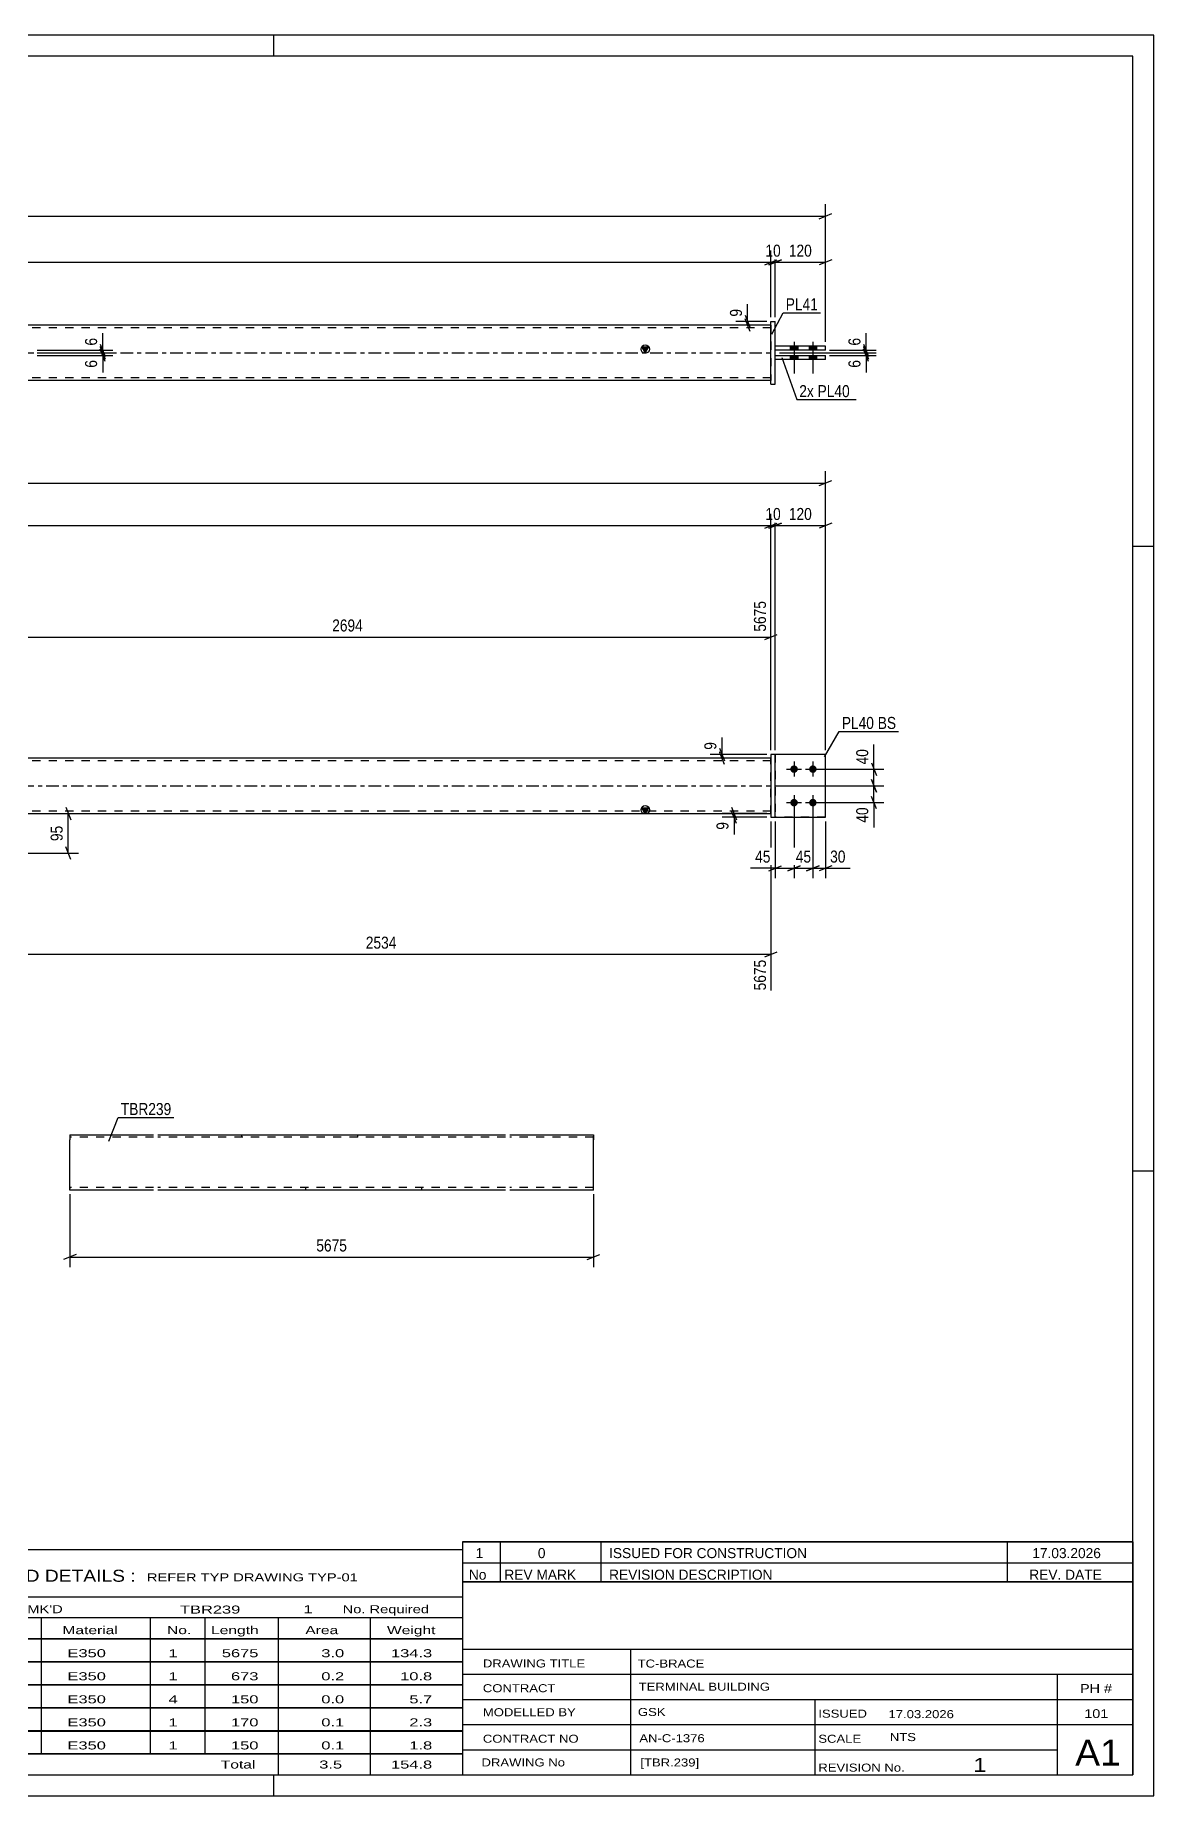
# Model space of a CAD drawing. Header units: millimetres. Extents: x 0 to 594, y 0 to 420.
# Drawn here: x 327 to 594, y 0 to 420 of the extents above; entities that cross this region are included whole.
import ezdxf

# ---------------------------------------------------------------- set-up
doc = ezdxf.new("R2010")
doc.units = ezdxf.units.MM
doc.linetypes.add('DXK_LINE_DOT2', pattern=[3.9198, 1.9599, -1.9599])
doc.linetypes.add('DXK_LINE_DOT3', pattern=[5.9187, 2.979, -0.9799, 0.9799, -0.9799])
doc.styles.add('Arial Narrow', font='ARIALN.TTF', dxfattribs={"height": 0.2})

# ---------------------------------------------------------------- blocks, each defined once
blk = doc.blocks.new('Unknown-580874599-1129')
at = {"color": 5, "linetype": 'Continuous'}
for p, q in [((594, 420), (0, 420)), ((384, 415), (384, 420)), ((594, 0), (594, 420)), ((589, 415), (5, 415)), ((589, 5), (589, 415)), ((594, 298), (589, 298)), ((594, 149), (589, 149)), ((5, 5), (589, 5)), ((384, 0), (384, 5)), ((0, 0), (594, 0))]:
    blk.add_line(p, q, dxfattribs=at)
blk = doc.blocks.new('Part-580874599-1922 - 1901')
at = {"color": 7, "linetype": 'DXK_LINE_DOT2'}
for p, q in [((515.64, 248.42), (503.64, 248.42)), ((503.64, 233.42), (503.64, 248.42)), ((515.64, 233.42), (515.64, 248.42)), ((515.64, 233.42), (503.64, 233.42))]:
    blk.add_line(p, q, dxfattribs=at)
blk = doc.blocks.new('Part-580874599-1923 - 1901')
at = {"color": 2, "linetype": 'Continuous'}
for p, q in [((503.64, 248.42), (502.64, 248.42)), ((502.64, 248.42), (502.64, 233.42)), ((503.64, 233.42), (503.64, 248.42)), ((502.64, 233.42), (503.64, 233.42))]:
    blk.add_line(p, q, dxfattribs=at)
blk = doc.blocks.new('Part-580874599-1912 - 1901')
at = {"linetype": 'Continuous'}
blk.add_hatch(color=2, dxfattribs=at).paths.add_polyline_path([(472.64, 234.32), (471.84, 235.72), (473.44, 235.72)])
at = {"color": 2, "linetype": 'Continuous'}
for p, q in [((175.68, 247.52), (87.68, 247.52)), ((414.54, 247.52), (175.78, 247.52)), ((502.64, 247.52), (414.64, 247.52)), ((472.64, 234.32), (471.84, 235.72)), ((471.84, 235.72), (473.44, 235.72)), ((473.44, 235.72), (472.64, 234.32)), ((87.68, 234.32), (175.68, 234.32)), ((175.78, 234.32), (414.54, 234.32)), ((414.64, 234.32), (502.64, 234.32))]:
    blk.add_line(p, q, dxfattribs=at)
at = {"color": 7, "linetype": 'DXK_LINE_DOT2'}
for p, q in [((87.68, 247.52), (87.68, 234.32)), ((175.68, 246.92), (87.68, 246.92)), ((414.54, 246.92), (175.78, 246.92)), ((273.66, 247.52), (273.66, 246.92)), ((301.34, 247.52), (301.34, 246.92)), ((502.64, 246.92), (414.64, 246.92)), ((502.64, 234.32), (502.64, 247.52)), ((175.68, 234.92), (87.68, 234.92)), ((414.54, 234.92), (175.78, 234.92)), ((288.97, 234.32), (288.97, 234.92)), ((316.65, 234.32), (316.65, 234.92)), ((502.64, 234.92), (414.64, 234.92))]:
    blk.add_line(p, q, dxfattribs=at)
at = {"color": 7, "linetype": 'DXK_LINE_DOT3'}
for p, q in [((87.68, 240.92), (175.68, 240.92)), ((175.78, 240.92), (414.54, 240.92)), ((414.64, 240.92), (502.64, 240.92))]:
    blk.add_line(p, q, dxfattribs=at)
at = {"color": 2, "linetype": 'Continuous'}
blk.add_circle((472.64, 235.22), 1, dxfattribs=at)
blk = doc.blocks.new('Part-580874599-1917 - 1901')
at = {"color": 2, "linetype": 'Continuous'}
for p, q in [((515.64, 248.42), (503.64, 248.42)), ((515.64, 233.42), (515.64, 248.42)), ((503.64, 233.42), (515.64, 233.42))]:
    blk.add_line(p, q, dxfattribs=at)
at = {"color": 7, "linetype": 'DXK_LINE_DOT2'}
blk.add_line((503.64, 248.42), (503.64, 233.42), dxfattribs=at)
blk = doc.blocks.new('Bolt-580874599-1944 - 1901')
at = {"linetype": 'Continuous'}
for points in [[(508.14, 245.82, -1), (508.14, 244.02, -1)], [(512.64, 245.82, -1), (512.64, 244.02, -1)], [(508.14, 237.82, -1), (508.14, 236.02, -1)], [(512.64, 237.82, -1), (512.64, 236.02, -1)]]:
    blk.add_hatch(color=1, dxfattribs=at).paths.add_polyline_path(points)
at = {"color": 1, "linetype": 'Continuous'}
for p, q in [((506.34, 244.92), (509.94, 244.92)), ((508.14, 246.72), (508.14, 243.12)), ((510.84, 244.92), (514.44, 244.92)), ((512.64, 246.72), (512.64, 243.12)), ((506.34, 236.92), (509.94, 236.92)), ((508.14, 238.72), (508.14, 235.12)), ((510.84, 236.92), (514.44, 236.92)), ((512.64, 238.72), (512.64, 235.12))]:
    blk.add_line(p, q, dxfattribs=at)
blk = doc.blocks.new('Bolt-580874599-2330 - 2328')
at = {"linetype": 'Continuous'}
for points in [[(509.04, 345.83), (507.24, 345.83), (507.24, 344.83), (509.04, 344.83)], [(509.04, 345.83), (507.24, 345.83), (507.24, 344.83), (509.04, 344.83)], [(513.54, 345.83), (511.74, 345.83), (511.74, 344.83), (513.54, 344.83)], [(513.54, 345.83), (511.74, 345.83), (511.74, 344.83), (513.54, 344.83)], [(509.04, 343.63), (507.24, 343.63), (507.24, 342.63), (509.04, 342.63)], [(509.04, 343.63), (507.24, 343.63), (507.24, 342.63), (509.04, 342.63)], [(513.54, 343.63), (511.74, 343.63), (511.74, 342.63), (513.54, 342.63)], [(513.54, 343.63), (511.74, 343.63), (511.74, 342.63), (513.54, 342.63)]]:
    blk.add_hatch(color=1, dxfattribs=at).paths.add_polyline_path(points)
at = {"color": 1, "linetype": 'Continuous'}
for p, q in [((507.24, 345.83), (507.24, 344.83)), ((507.24, 345.83), (507.24, 344.83)), ((508.14, 346.83), (508.14, 339.33)), ((508.14, 346.83), (508.14, 339.33)), ((509.04, 345.83), (509.04, 344.83)), ((509.04, 345.83), (509.04, 344.83)), ((511.74, 345.83), (511.74, 344.83)), ((511.74, 345.83), (511.74, 344.83)), ((512.64, 346.83), (512.64, 339.33)), ((512.64, 346.83), (512.64, 339.33)), ((513.54, 345.83), (513.54, 344.83)), ((513.54, 345.83), (513.54, 344.83)), ((507.24, 343.63), (507.24, 342.63)), ((507.24, 343.63), (507.24, 342.63)), ((509.04, 343.63), (509.04, 342.63)), ((509.04, 343.63), (509.04, 342.63)), ((511.74, 343.63), (511.74, 342.63)), ((511.74, 343.63), (511.74, 342.63)), ((513.54, 343.63), (513.54, 342.63)), ((513.54, 343.63), (513.54, 342.63))]:
    blk.add_line(p, q, dxfattribs=at)
blk = doc.blocks.new('Part-580874599-2352 - 2328')
at = {"color": 2, "linetype": 'Continuous'}
for p, q in [((502.64, 336.73), (502.64, 351.73)), ((502.64, 351.73), (503.64, 351.73)), ((503.64, 336.73), (503.64, 351.73)), ((502.64, 336.73), (503.64, 336.73))]:
    blk.add_line(p, q, dxfattribs=at)
blk = doc.blocks.new('Part-580874599-2357 - 2328')
at = {"color": 2, "linetype": 'Continuous'}
for p, q in [((515.64, 345.83), (503.64, 345.83)), ((503.64, 344.83), (503.64, 345.83)), ((515.64, 344.83), (503.64, 344.83)), ((515.64, 344.83), (515.64, 345.83))]:
    blk.add_line(p, q, dxfattribs=at)
blk = doc.blocks.new('Part-580874599-2362 - 2328')
at = {"color": 2, "linetype": 'Continuous'}
for p, q in [((503.64, 342.63), (503.64, 343.63)), ((503.64, 343.63), (515.64, 343.63)), ((515.64, 342.63), (503.64, 342.63)), ((515.64, 342.63), (515.64, 343.63))]:
    blk.add_line(p, q, dxfattribs=at)
blk = doc.blocks.new('Part-580874599-2367 - 2328')
at = {"linetype": 'Continuous'}
blk.add_hatch(color=2, dxfattribs=at).paths.add_polyline_path([(472.64, 344.23), (471.84, 345.63), (473.44, 345.63)])
at = {"color": 2, "linetype": 'Continuous'}
for p, q in [((175.68, 350.83), (87.68, 350.83)), ((414.54, 350.83), (175.78, 350.83)), ((502.64, 350.83), (414.64, 350.83)), ((273.66, 344.83), (273.66, 344.93)), ((301.34, 344.93), (273.66, 344.93)), ((288.97, 344.83), (288.97, 344.93)), ((301.34, 343.53), (301.34, 344.93)), ((472.64, 344.23), (471.84, 345.63)), ((471.84, 345.63), (473.44, 345.63)), ((473.44, 345.63), (472.64, 344.23)), ((273.66, 343.53), (273.66, 343.63)), ((301.34, 343.53), (273.66, 343.53)), ((288.97, 343.53), (288.97, 343.63)), ((175.68, 337.63), (87.68, 337.63)), ((414.54, 337.63), (175.78, 337.63)), ((502.64, 337.63), (414.64, 337.63))]:
    blk.add_line(p, q, dxfattribs=at)
at = {"color": 7, "linetype": 'DXK_LINE_DOT2'}
for p, q in [((87.68, 350.83), (87.68, 337.63)), ((175.68, 350.23), (87.68, 350.23)), ((414.54, 350.23), (175.78, 350.23)), ((502.64, 350.23), (414.64, 350.23)), ((502.64, 350.83), (502.64, 337.63)), ((273.66, 344.93), (273.66, 343.63)), ((288.97, 344.93), (288.97, 343.63)), ((301.34, 344.93), (316.65, 344.93)), ((316.65, 344.93), (316.65, 343.53)), ((316.65, 343.53), (301.34, 343.53)), ((175.68, 338.23), (87.68, 338.23)), ((414.54, 338.23), (175.78, 338.23)), ((502.64, 338.23), (414.64, 338.23))]:
    blk.add_line(p, q, dxfattribs=at)
at = {"color": 7, "linetype": 'DXK_LINE_DOT3'}
for p, q in [((87.68, 344.23), (175.68, 344.23)), ((175.78, 344.23), (414.54, 344.23)), ((414.64, 344.23), (502.64, 344.23))]:
    blk.add_line(p, q, dxfattribs=at)
at = {"color": 2, "linetype": 'Continuous'}
blk.add_circle((472.64, 345.13), 1, dxfattribs=at)
blk = doc.blocks.new('Part-580874599-1478 - 1462')
at = {"color": 2, "linetype": 'Continuous'}
for p, q in [((335.29, 157.7), (335.29, 156.5)), ((335.29, 157.7), (355.29, 157.7)), ((335.29, 145.24), (335.29, 156.5)), ((356.29, 157.7), (439.28, 157.7)), ((440.28, 157.7), (460.28, 157.7)), ((460.28, 157.7), (460.28, 157.61)), ((460.28, 157.61), (460.28, 156.5)), ((460.28, 144.5), (460.28, 156.5)), ((335.29, 144.59), (335.29, 145.24)), ((335.29, 144.5), (335.29, 144.59)), ((355.29, 144.5), (335.29, 144.5)), ((439.28, 144.5), (356.29, 144.5)), ((460.28, 144.5), (440.28, 144.5))]:
    blk.add_line(p, q, dxfattribs=at)
at = {"color": 7, "linetype": 'DXK_LINE_DOT2'}
for p, q in [((355.29, 157.1), (335.29, 157.1)), ((439.28, 157.1), (356.29, 157.1)), ((376.29, 157.7), (376.29, 157.1)), ((403.97, 157.7), (403.97, 157.1)), ((460.28, 157.1), (440.28, 157.1)), ((460.28, 156.5), (460.28, 157.35)), ((335.29, 145.24), (335.29, 144.85)), ((335.29, 145.1), (335.29, 145.14)), ((355.29, 145.1), (335.29, 145.1)), ((439.28, 145.1), (356.29, 145.1)), ((391.6, 144.5), (391.6, 145.1)), ((419.28, 144.5), (419.28, 145.1)), ((460.28, 145.1), (440.28, 145.1)), ((460.28, 145.1), (460.28, 145.14))]:
    blk.add_line(p, q, dxfattribs=at)
blk = doc.blocks.new('StraightDimension-580874599-1958 - 1901')
at = {"color": 7, "linetype": 'Continuous'}
for p, q in [((502.14, 302.4), (505.14, 303.6)), ((503.64, 249.42), (503.64, 305.85)), ((503.64, 303), (515.64, 303)), ((517.14, 303.6), (514.14, 302.4)), ((515.64, 249.42), (515.64, 305.85))]:
    blk.add_line(p, q, dxfattribs=at)
at = {"color": 0}
blk.add_wipeout([(512.98, 303.75), (512.98, 307.95), (506.3, 307.95), (506.3, 303.75)], dxfattribs=at)
at = {"color": 3, "style": 'Arial Narrow'}
blk.add_text('120', height=2.863, dxfattribs=at).set_placement((506.9, 304.35))
blk = doc.blocks.new('StraightDimension-580874599-1968 - 1901')
at = {"color": 7, "linetype": 'Continuous'}
for p, q in [((501.14, 302.4), (504.14, 303.6)), ((505.14, 303.6), (502.14, 302.4)), ((502.64, 249.42), (502.64, 305.85)), ((502.64, 303), (503.64, 303)), ((503.64, 249.42), (503.64, 305.85))]:
    blk.add_line(p, q, dxfattribs=at)
at = {"color": 0}
blk.add_wipeout([(505.57, 303.75), (505.57, 307.95), (500.71, 307.95), (500.71, 303.75)], dxfattribs=at)
at = {"color": 3, "style": 'Arial Narrow'}
blk.add_text('10', height=2.863, dxfattribs=at).set_placement((501.31, 304.35))
blk = doc.blocks.new('StraightDimension-580874599-1973 - 1901')
at = {"color": 7, "linetype": 'Continuous'}
for p, q in [((88.18, 303.6), (85.18, 302.4)), ((86.68, 250.42), (86.68, 305.85)), ((86.68, 303), (502.64, 303)), ((501.14, 302.4), (504.14, 303.6)), ((502.64, 249.42), (502.64, 305.85))]:
    blk.add_line(p, q, dxfattribs=at)
at = {"color": 0}
blk.add_wipeout([(298.91, 303.75), (298.91, 307.95), (290.4, 307.95), (290.4, 303.75)], dxfattribs=at)
at = {"color": 3, "style": 'Arial Narrow'}
blk.add_text('5685', height=2.863, dxfattribs=at).set_placement((291, 304.35))
blk = doc.blocks.new('StraightDimension-580874599-1989 - 1901')
at = {"color": 7, "linetype": 'Continuous'}
for p, q in [((501.64, 248.42), (488.1, 248.42)), ((490.35, 249.92), (491.55, 246.92)), ((491.55, 246.02), (490.35, 249.02)), ((490.95, 247.52), (490.95, 248.42)), ((501.64, 247.52), (488.1, 247.52))]:
    blk.add_line(p, q, dxfattribs=at)
at = {"color": 0}
blk.add_wipeout([(490.2, 251.97), (486, 251.97), (486, 248.94), (490.2, 248.94)], dxfattribs=at)
at = {"color": 7, "linetype": 'Continuous'}
blk.add_line((490.95, 248.42), (490.95, 252.5), dxfattribs=at)
blk.add_line((490.95, 248.42), (490.95, 252.5), dxfattribs=at)
at = {"color": 3, "style": 'Arial Narrow'}
blk.add_text('9', height=2.86, rotation=90.0002, dxfattribs=at).set_placement((489.6, 249.54))
blk = doc.blocks.new('StraightDimension-580874599-2001 - 1901')
at = {"color": 7, "linetype": 'Continuous'}
for p, q in [((503.64, 240.92), (529.6, 240.92)), ((526.6, 242.42), (527.8, 239.42)), ((527.2, 236.92), (527.2, 240.92)), ((513.64, 236.92), (529.6, 236.92)), ((527.8, 235.42), (526.6, 238.42))]:
    blk.add_line(p, q, dxfattribs=at)
at = {"color": 0}
blk.add_wipeout([(526.45, 236.39), (522.25, 236.39), (522.25, 231.54), (526.45, 231.54)], dxfattribs=at)
at = {"color": 7, "linetype": 'Continuous'}
blk.add_line((527.2, 236.92), (527.2, 231.01), dxfattribs=at)
blk.add_line((527.2, 236.92), (527.2, 231.01), dxfattribs=at)
at = {"color": 3, "style": 'Arial Narrow'}
blk.add_text('40', height=2.863, rotation=90.0002, dxfattribs=at).set_placement((525.85, 232.14))
blk = doc.blocks.new('StraightDimension-580874599-2016 - 1901')
at = {"color": 7, "linetype": 'Continuous'}
for p, q in [((513.64, 244.92), (529.6, 244.92)), ((526.6, 246.42), (527.8, 243.42)), ((527.2, 240.92), (527.2, 244.92)), ((503.64, 240.92), (529.6, 240.92)), ((527.8, 239.42), (526.6, 242.42))]:
    blk.add_line(p, q, dxfattribs=at)
at = {"color": 0}
blk.add_wipeout([(526.45, 250.3), (522.25, 250.3), (522.25, 245.44), (526.45, 245.44)], dxfattribs=at)
at = {"color": 7, "linetype": 'Continuous'}
blk.add_line((527.2, 244.92), (527.2, 250.82), dxfattribs=at)
blk.add_line((527.2, 244.92), (527.2, 250.82), dxfattribs=at)
at = {"color": 3, "style": 'Arial Narrow'}
blk.add_text('40', height=2.863, rotation=90.0002, dxfattribs=at).set_placement((525.85, 246.04))
blk = doc.blocks.new('StraightDimension-580874599-2030 - 1901')
at = {"color": 7, "linetype": 'Continuous'}
for p, q in [((334.34, 235.82), (335.54, 232.82)), ((326.71, 234.32), (337.34, 234.32)), ((334.94, 224.85), (334.94, 234.32)), ((321.98, 224.85), (337.34, 224.85)), ((335.54, 223.35), (334.34, 226.35))]:
    blk.add_line(p, q, dxfattribs=at)
at = {"color": 0}
blk.add_wipeout([(334.19, 232.01), (329.99, 232.01), (329.99, 227.15), (334.19, 227.15)], dxfattribs=at)
at = {"color": 3, "style": 'Arial Narrow'}
blk.add_text('95', height=2.863, rotation=90.0002, dxfattribs=at).set_placement((333.59, 227.75))
blk = doc.blocks.new('StraightDimension-580874599-2183 - 1901')
at = {"color": 7, "linetype": 'Continuous'}
for p, q in [((316.55, 233.32), (316.55, 183.43)), ((502.64, 232.42), (502.64, 192.13)), ((318.05, 201.34), (315.05, 200.14)), ((316.55, 200.74), (502.64, 200.74)), ((501.14, 200.14), (504.14, 201.34))]:
    blk.add_line(p, q, dxfattribs=at)
at = {"color": 0}
blk.add_wipeout([(413.85, 201.49), (413.85, 205.69), (405.34, 205.69), (405.34, 201.49)], dxfattribs=at)
at = {"color": 0, "linetype": 'Continuous'}
blk.add_wipeout([(502.04, 200.04), (497.84, 200.04), (497.84, 191.53), (502.04, 191.53)], dxfattribs=at)
at = {"color": 3, "style": 'Arial Narrow'}
blk.add_text('2534', height=2.863, dxfattribs=at).set_placement((405.94, 202.09))
at = {"color": 3, "linetype": 'Continuous', "style": 'Arial Narrow'}
blk.add_text('5675', height=2.863, rotation=90.0002, dxfattribs=at).set_placement((501.44, 192.13))
blk = doc.blocks.new('StraightDimension-580874599-2055 - 1901')
at = {"color": 7, "linetype": 'Continuous'}
for p, q in [((508.14, 235.92), (508.14, 218.87)), ((503.64, 232.42), (503.64, 218.87)), ((502.14, 220.67), (505.14, 221.87)), ((503.64, 221.27), (508.14, 221.27)), ((509.64, 221.87), (506.64, 220.67))]:
    blk.add_line(p, q, dxfattribs=at)
at = {"color": 0}
blk.add_wipeout([(503.11, 222.02), (503.11, 226.22), (498.26, 226.22), (498.26, 222.02)], dxfattribs=at)
at = {"color": 7, "linetype": 'Continuous'}
blk.add_line((503.64, 221.27), (497.73, 221.27), dxfattribs=at)
blk.add_line((503.64, 221.27), (497.73, 221.27), dxfattribs=at)
at = {"color": 3, "style": 'Arial Narrow'}
blk.add_text('45', height=2.863, dxfattribs=at).set_placement((498.86, 222.62))
blk = doc.blocks.new('StraightDimension-580874599-2065 - 1901')
at = {"color": 7, "linetype": 'Continuous'}
for p, q in [((508.14, 235.92), (508.14, 218.87)), ((512.64, 235.92), (512.64, 218.87)), ((506.64, 220.67), (509.64, 221.87)), ((508.14, 221.27), (512.64, 221.27)), ((514.14, 221.87), (511.14, 220.67))]:
    blk.add_line(p, q, dxfattribs=at)
at = {"color": 0}
blk.add_wipeout([(512.82, 222.02), (512.82, 226.22), (507.96, 226.22), (507.96, 222.02)], dxfattribs=at)
at = {"color": 3, "style": 'Arial Narrow'}
blk.add_text('45', height=2.863, dxfattribs=at).set_placement((508.56, 222.62))
blk = doc.blocks.new('StraightDimension-580874599-2075 - 1901')
at = {"color": 7, "linetype": 'Continuous'}
for p, q in [((512.64, 235.92), (512.64, 218.87)), ((515.64, 232.42), (515.64, 218.87)), ((511.14, 220.67), (514.14, 221.87)), ((512.64, 221.27), (515.64, 221.27)), ((517.14, 221.87), (514.14, 220.67))]:
    blk.add_line(p, q, dxfattribs=at)
at = {"color": 0}
blk.add_wipeout([(521.02, 222.02), (521.02, 226.22), (516.16, 226.22), (516.16, 222.02)], dxfattribs=at)
at = {"color": 7, "linetype": 'Continuous'}
blk.add_line((515.64, 221.27), (521.54, 221.27), dxfattribs=at)
blk.add_line((515.64, 221.27), (521.54, 221.27), dxfattribs=at)
at = {"color": 3, "style": 'Arial Narrow'}
blk.add_text('30', height=2.863, dxfattribs=at).set_placement((516.76, 222.62))
blk = doc.blocks.new('StraightDimension-580874599-2089 - 1901')
at = {"color": 7, "linetype": 'Continuous'}
for p, q in [((493.24, 235.82), (494.44, 232.82)), ((501.64, 234.32), (490.99, 234.32)), ((501.64, 233.42), (490.99, 233.42)), ((494.44, 231.92), (493.24, 234.92)), ((493.84, 233.42), (493.84, 234.32))]:
    blk.add_line(p, q, dxfattribs=at)
at = {"color": 0}
blk.add_wipeout([(493.09, 232.89), (488.89, 232.89), (488.89, 229.86), (493.09, 229.86)], dxfattribs=at)
at = {"color": 7, "linetype": 'Continuous'}
blk.add_line((493.84, 233.42), (493.84, 229.34), dxfattribs=at)
blk.add_line((493.84, 233.42), (493.84, 229.34), dxfattribs=at)
at = {"color": 3, "style": 'Arial Narrow'}
blk.add_text('9', height=2.86, rotation=90.0002, dxfattribs=at).set_placement((492.49, 230.46))
blk = doc.blocks.new('StraightDimension-580874599-2221 - 1901')
at = {"color": 7, "linetype": 'Continuous'}
for p, q in [((300.52, 248.52), (300.52, 285.02)), ((502.64, 249.42), (502.64, 285.02)), ((302.02, 277.01), (299.02, 275.81)), ((300.52, 276.41), (502.64, 276.41)), ((501.14, 275.81), (504.14, 277.01))]:
    blk.add_line(p, q, dxfattribs=at)
at = {"color": 0, "linetype": 'Continuous'}
blk.add_wipeout([(502.04, 285.62), (497.84, 285.62), (497.84, 277.11), (502.04, 277.11)], dxfattribs=at)
at = {"color": 0}
blk.add_wipeout([(405.83, 277.16), (405.83, 281.36), (397.32, 281.36), (397.32, 277.16)], dxfattribs=at)
at = {"color": 3, "linetype": 'Continuous', "style": 'Arial Narrow'}
blk.add_text('5675', height=2.863, rotation=90.0002, dxfattribs=at).set_placement((501.44, 277.71))
at = {"color": 3, "style": 'Arial Narrow'}
blk.add_text('2694', height=2.863, dxfattribs=at).set_placement((397.92, 277.76))
blk = doc.blocks.new('StraightDimension-580874599-2284 - 1901')
at = {"color": 7, "linetype": 'Continuous'}
for p, q in [((74.68, 249.42), (74.68, 316.02)), ((515.64, 249.42), (515.64, 316.02)), ((76.18, 313.77), (73.18, 312.57)), ((74.68, 313.17), (515.64, 313.17)), ((514.14, 312.57), (517.14, 313.77))]:
    blk.add_line(p, q, dxfattribs=at)
at = {"color": 0}
blk.add_wipeout([(299.41, 313.92), (299.41, 318.12), (290.9, 318.12), (290.9, 313.92)], dxfattribs=at)
at = {"color": 3, "style": 'Arial Narrow'}
blk.add_text('5935', height=2.863, dxfattribs=at).set_placement((291.5, 314.52))
blk = doc.blocks.new('StraightDimension-580874599-2423 - 2328')
at = {"color": 7, "linetype": 'Continuous'}
for p, q in [((524.73, 345.73), (525.93, 342.73)), ((525.93, 342.13), (524.73, 345.13)), ((504.64, 344.23), (527.73, 344.23)), ((516.64, 343.63), (527.73, 343.63)), ((525.33, 343.63), (525.33, 344.23))]:
    blk.add_line(p, q, dxfattribs=at)
at = {"color": 0}
blk.add_wipeout([(524.58, 343.11), (520.38, 343.11), (520.38, 340.08), (524.58, 340.08)], dxfattribs=at)
at = {"color": 7, "linetype": 'Continuous'}
blk.add_line((525.33, 343.63), (525.33, 339.55), dxfattribs=at)
blk.add_line((525.33, 343.63), (525.33, 339.55), dxfattribs=at)
at = {"color": 3, "style": 'Arial Narrow'}
blk.add_text('6', height=2.86, rotation=90.0002, dxfattribs=at).set_placement((523.98, 340.68))
blk = doc.blocks.new('StraightDimension-580874599-2432 - 2328')
at = {"color": 7, "linetype": 'Continuous'}
for p, q in [((516.64, 344.83), (527.73, 344.83)), ((524.73, 346.33), (525.93, 343.33)), ((525.93, 342.73), (524.73, 345.73)), ((525.33, 344.23), (525.33, 344.83)), ((504.64, 344.23), (527.73, 344.23))]:
    blk.add_line(p, q, dxfattribs=at)
at = {"color": 0}
blk.add_wipeout([(524.58, 348.38), (520.38, 348.38), (520.38, 345.36), (524.58, 345.36)], dxfattribs=at)
at = {"color": 7, "linetype": 'Continuous'}
blk.add_line((525.33, 344.83), (525.33, 348.91), dxfattribs=at)
blk.add_line((525.33, 344.83), (525.33, 348.91), dxfattribs=at)
at = {"color": 3, "style": 'Arial Narrow'}
blk.add_text('6', height=2.86, rotation=90.0002, dxfattribs=at).set_placement((523.98, 345.96))
blk = doc.blocks.new('StraightDimension-580874599-2442 - 2328')
at = {"color": 7, "linetype": 'Continuous'}
for p, q in [((496.46, 353.23), (497.66, 350.23)), ((501.64, 351.73), (494.21, 351.73)), ((501.64, 350.83), (494.21, 350.83)), ((497.66, 349.33), (496.46, 352.33)), ((497.06, 350.83), (497.06, 351.73))]:
    blk.add_line(p, q, dxfattribs=at)
at = {"color": 0}
blk.add_wipeout([(496.31, 355.28), (492.11, 355.28), (492.11, 352.26), (496.31, 352.26)], dxfattribs=at)
at = {"color": 7, "linetype": 'Continuous'}
blk.add_line((497.06, 351.73), (497.06, 355.81), dxfattribs=at)
blk.add_line((497.06, 351.73), (497.06, 355.81), dxfattribs=at)
at = {"color": 3, "style": 'Arial Narrow'}
blk.add_text('9', height=2.86, rotation=90.0002, dxfattribs=at).set_placement((495.71, 352.86))
blk = doc.blocks.new('StraightDimension-580874599-2453 - 2328')
at = {"color": 7, "linetype": 'Continuous'}
for p, q in [((502.14, 365.22), (505.14, 366.42)), ((503.64, 352.73), (503.64, 368.67)), ((503.64, 365.82), (515.64, 365.82)), ((517.14, 366.42), (514.14, 365.22)), ((515.64, 346.83), (515.64, 368.67))]:
    blk.add_line(p, q, dxfattribs=at)
at = {"color": 0}
blk.add_wipeout([(512.98, 366.57), (512.98, 370.77), (506.3, 370.77), (506.3, 366.57)], dxfattribs=at)
at = {"color": 3, "style": 'Arial Narrow'}
blk.add_text('120', height=2.863, dxfattribs=at).set_placement((506.9, 367.17))
blk = doc.blocks.new('StraightDimension-580874599-2463 - 2328')
at = {"color": 7, "linetype": 'Continuous'}
for p, q in [((501.14, 365.22), (504.14, 366.42)), ((505.14, 366.42), (502.14, 365.22)), ((502.64, 352.73), (502.64, 368.67)), ((502.64, 365.82), (503.64, 365.82)), ((503.64, 352.73), (503.64, 368.67))]:
    blk.add_line(p, q, dxfattribs=at)
at = {"color": 0}
blk.add_wipeout([(505.57, 366.57), (505.57, 370.77), (500.71, 370.77), (500.71, 366.57)], dxfattribs=at)
at = {"color": 3, "style": 'Arial Narrow'}
blk.add_text('10', height=2.863, dxfattribs=at).set_placement((501.31, 367.17))
blk = doc.blocks.new('StraightDimension-580874599-2473 - 2328')
at = {"color": 7, "linetype": 'Continuous'}
for p, q in [((89.18, 366.42), (86.18, 365.22)), ((87.68, 353.73), (87.68, 368.67)), ((87.68, 365.82), (502.64, 365.82)), ((501.14, 365.22), (504.14, 366.42)), ((502.64, 352.73), (502.64, 368.67))]:
    blk.add_line(p, q, dxfattribs=at)
at = {"color": 0}
blk.add_wipeout([(299.41, 366.57), (299.41, 370.77), (290.9, 370.77), (290.9, 366.57)], dxfattribs=at)
at = {"color": 3, "style": 'Arial Narrow'}
blk.add_text('5675', height=2.863, dxfattribs=at).set_placement((291.5, 367.17))
blk = doc.blocks.new('StraightDimension-580874599-2504 - 2328')
at = {"color": 7, "linetype": 'Continuous'}
for p, q in [((74.68, 346.83), (74.68, 379.68)), ((515.64, 346.83), (515.64, 379.68)), ((76.18, 377.43), (73.18, 376.23)), ((74.68, 376.83), (515.64, 376.83)), ((514.14, 376.23), (517.14, 377.43))]:
    blk.add_line(p, q, dxfattribs=at)
at = {"color": 0}
blk.add_wipeout([(299.41, 377.58), (299.41, 381.78), (290.9, 381.78), (290.9, 377.58)], dxfattribs=at)
at = {"color": 3, "style": 'Arial Narrow'}
blk.add_text('5935', height=2.863, dxfattribs=at).set_placement((291.5, 378.18))
blk = doc.blocks.new('StraightDimension-580874599-2515 - 2328')
at = {"color": 7, "linetype": 'Continuous'}
for p, q in [((342.55, 345.73), (343.75, 342.73)), ((343.75, 342.13), (342.55, 345.13)), ((327.54, 344.23), (345.55, 344.23)), ((327.54, 343.63), (345.55, 343.63)), ((343.15, 343.63), (343.15, 344.23))]:
    blk.add_line(p, q, dxfattribs=at)
at = {"color": 0}
blk.add_wipeout([(342.4, 343.11), (338.2, 343.11), (338.2, 340.08), (342.4, 340.08)], dxfattribs=at)
at = {"color": 7, "linetype": 'Continuous'}
blk.add_line((343.15, 343.63), (343.15, 339.55), dxfattribs=at)
blk.add_line((343.15, 343.63), (343.15, 339.55), dxfattribs=at)
at = {"color": 3, "style": 'Arial Narrow'}
blk.add_text('6', height=2.86, rotation=90.0002, dxfattribs=at).set_placement((341.8, 340.68))
blk = doc.blocks.new('StraightDimension-580874599-2519 - 2328')
at = {"color": 7, "linetype": 'Continuous'}
for p, q in [((327.54, 344.83), (345.55, 344.83)), ((342.55, 346.33), (343.75, 343.33)), ((343.75, 342.73), (342.55, 345.73)), ((343.15, 344.23), (343.15, 344.83)), ((327.54, 344.23), (345.55, 344.23))]:
    blk.add_line(p, q, dxfattribs=at)
at = {"color": 0}
blk.add_wipeout([(342.4, 348.38), (338.2, 348.38), (338.2, 345.36), (342.4, 345.36)], dxfattribs=at)
at = {"color": 7, "linetype": 'Continuous'}
blk.add_line((343.15, 344.83), (343.15, 348.91), dxfattribs=at)
blk.add_line((343.15, 344.83), (343.15, 348.91), dxfattribs=at)
at = {"color": 3, "style": 'Arial Narrow'}
blk.add_text('6', height=2.86, rotation=90.0002, dxfattribs=at).set_placement((341.8, 345.96))
blk = doc.blocks.new('StraightDimension-580874599-1485 - 1462')
at = {"color": 7, "linetype": 'Continuous'}
for p, q in [((335.29, 143.5), (335.29, 126.1)), ((460.28, 143.5), (460.28, 126.1)), ((336.79, 129.1), (333.79, 127.9)), ((335.29, 128.5), (460.28, 128.5)), ((458.78, 127.9), (461.78, 129.1))]:
    blk.add_line(p, q, dxfattribs=at)
at = {"color": 0}
blk.add_wipeout([(402.04, 129.25), (402.04, 133.45), (393.53, 133.45), (393.53, 129.25)], dxfattribs=at)
at = {"color": 3, "style": 'Arial Narrow'}
blk.add_text('5675', height=2.863, dxfattribs=at).set_placement((394.13, 129.85))
blk = doc.blocks.new('Unknown-580874599-4631')
at = {"color": 7, "linetype": 'Continuous'}
for p, q in [((429, 51.05), (429, 5)), ((429, 51.05), (589, 51.05)), ((589, 51), (589, 5)), ((429, 35), (589, 35)), ((469.14, 35), (469.14, 5)), ((429, 29), (589, 29)), ((571, 5.05), (571, 29.05)), ((429, 23), (589, 23)), ((513.14, 23), (513.14, 5)), ((429, 17), (589, 17)), ((429, 11), (571, 11)), ((429, 5), (589, 5))]:
    blk.add_line(p, q, dxfattribs=at)
at = {"color": 7, "style": 'Arial Narrow'}
for s, height, width, p in [('DRAWING TITLE', 1.9089, 1.425378, (433.88, 30.61)), ('TC-BRACE', 1.909, 1.425378, (470.81, 30.59)), ('CONTRACT', 1.909, 1.425378, (433.88, 24.71)), ('TERMINAL BUILDING', 1.9089, 1.425378, (471.06, 25.07)), ('MODELLED BY', 1.9089, 1.425378, (433.88, 18.98)), ('GSK', 1.909, 1.425378, (470.88, 19.04)), ('ISSUED', 1.909, 1.425378, (513.94, 18.64)), ('17.03.2026', 1.909, 1.425378, (530.69, 18.52)), ('CONTRACT NO', 1.9089, 1.425378, (433.88, 12.66)), ('AN-C-1376', 1.909, 1.425378, (471.23, 12.78)), ('SCALE', 1.909, 1.425378, (513.94, 12.65)), ('A1', 6.204, 1.25, (575.24, 7.2)), ('DRAWING No', 1.909, 1.425378, (433.56, 7)), ('[TBR.239]', 1.909, 1.425378, (471.46, 6.99)), ('1', 3.34, 1.5, (550.91, 5.68)), ('REVISION No.', 1.9089, 1.425378, (513.94, 5.77))]:
    blk.add_text(s, height=height, dxfattribs=dict(at, width=width)).set_placement(p)
at = {"color": 7, "linetype": 'Continuous', "style": 'Arial Narrow'}
for s, height, width, p in [('PH #', 2.1, 1.42538, (576.4, 24.55)), ('101', 2.1, 1.42538, (577.41, 18.55)), ('NTS', 1.909, 1.425378, (531, 13.05))]:
    blk.add_text(s, height=height, dxfattribs=dict(at, width=width)).set_placement(p)
blk = doc.blocks.new('Unknown-580874599-4632')
at = {"color": 7, "linetype": 'Continuous'}
for p, q in [((429, 60.55), (589, 60.55)), ((589, 60.55), (429, 60.55)), ((429, 60.55), (429, 55.55)), ((438, 60.55), (438, 55.55)), ((462, 60.55), (462, 55.55)), ((559, 60.55), (559, 55.55)), ((589, 60.55), (589, 55.55)), ((429, 55.55), (589, 55.55)), ((429, 55.55), (429, 51.05)), ((429, 55.55), (589, 55.55)), ((438, 55.55), (438, 51.05)), ((462, 55.55), (462, 51.05)), ((559, 55.55), (559, 51.05)), ((589, 55.55), (589, 51.05)), ((589, 51.05), (429, 51.05))]:
    blk.add_line(p, q, dxfattribs=at)
at = {"color": 7, "linetype": 'Continuous', "style": 'Arial Narrow'}
for s, height, width, p in [('1', 2.39, 1.196471, (432.16, 56.7)), ('0', 2.39, 1.196471, (447, 56.7)), ('ISSUED FOR CONSTRUCTION', 2.3861, 1.196471, (464, 56.7)), ('17.03.2026', 2.386, 1.196471, (565, 56.7)), ('No', 2.386, 1.2, (430.54, 51.55)), ('REV MARK', 2.386, 1.2, (439, 51.55)), ('REVISION DESCRIPTION', 2.3861, 1.2, (464, 51.55)), ('REV. DATE', 2.386, 1.2, (564.28, 51.55))]:
    blk.add_text(s, height=height, dxfattribs=dict(at, width=width)).set_placement(p)
blk = doc.blocks.new('Unknown-580874599-4633')
at = {"color": 7, "linetype": 'Continuous'}
for p, q in [((269, 58.75), (429, 58.75)), ((269, 47.5), (269, 58.75)), ((429, 58.75), (429, 47.5)), ((269, 47.5), (429, 47.5)), ((269, 47.5), (269, 42.5)), ((429, 47.5), (429, 42.5)), ((269, 42.5), (429, 42.5)), ((269, 42.5), (269, 37.5)), ((293, 42.5), (293, 37.5)), ((328.5, 42.5), (328.5, 37.5)), ((354.5, 42.5), (354.5, 37.5)), ((367.5, 42.5), (367.5, 37.5)), ((385, 42.5), (385, 37.5)), ((407, 42.5), (407, 37.5)), ((429, 42.5), (429, 37.5)), ((269, 37.5), (429, 37.5)), ((269, 37.45), (269, 32.05)), ((269, 37.45), (429, 37.45)), ((293, 37.5), (293, 32)), ((328.5, 37.5), (328.5, 32)), ((354.5, 37.5), (354.5, 32)), ((367.5, 37.5), (367.5, 32)), ((385, 37.5), (385, 32)), ((407, 37.5), (407, 32)), ((429, 37.45), (429, 32.05)), ((269, 32.05), (429, 32.05)), ((269, 31.95), (269, 26.55)), ((269, 31.95), (429, 31.95)), ((293, 32), (293, 26.5)), ((328.5, 32), (328.5, 26.5)), ((354.5, 32), (354.5, 26.5)), ((367.5, 32), (367.5, 26.5)), ((385, 32), (385, 26.5)), ((407, 32), (407, 26.5)), ((429, 31.95), (429, 26.55)), ((269, 26.55), (429, 26.55)), ((269, 26.45), (269, 21.05)), ((269, 26.45), (429, 26.45)), ((293, 26.5), (293, 21)), ((328.5, 26.5), (328.5, 21)), ((354.5, 26.5), (354.5, 21)), ((367.5, 26.5), (367.5, 21)), ((385, 26.5), (385, 21)), ((407, 26.5), (407, 21)), ((429, 26.45), (429, 21.05)), ((269, 21.05), (429, 21.05)), ((293, 21), (293, 15.5)), ((328.5, 21), (328.5, 15.5)), ((354.5, 21), (354.5, 15.5)), ((367.5, 21), (367.5, 15.5)), ((385, 21), (385, 15.5)), ((407, 21), (407, 15.5)), ((269, 20.95), (269, 15.55)), ((269, 20.95), (429, 20.95)), ((429, 20.95), (429, 15.55)), ((269, 15.55), (429, 15.55)), ((269, 15.45), (269, 10.05)), ((269, 15.45), (429, 15.45)), ((293, 15.5), (293, 10)), ((328.5, 15.5), (328.5, 10)), ((354.5, 15.5), (354.5, 10)), ((367.5, 15.5), (367.5, 10)), ((385, 15.5), (385, 10)), ((407, 15.5), (407, 10)), ((429, 15.45), (429, 10.05)), ((269, 10.05), (429, 10.05)), ((269, 10), (429, 10)), ((269, 10), (269, 5)), ((385, 10), (385, 5)), ((407, 10), (407, 5)), ((429, 10), (429, 5)), ((269, 5), (429, 5))]:
    blk.add_line(p, q, dxfattribs=at)
at = {"color": 7, "style": 'Arial Narrow'}
for s, height, width, p in [('GENERAL NOTES & WELD DETAILS :', 2.8633, 1.4, (270.15, 51.06)), ('REFER TYP DRAWING TYP-01', 1.9089, 1.6, (353.7, 51.16)), ("MATERIAL LIST FOR ASSEMBLY MK'D", 1.9089, 1.6, (270.15, 43.56)), ('TBR239', 1.909, 1.794707, (361.59, 43.47)), ('1', 1.91, 1.794707, (391.08, 43.56)), ('No. Required', 1.9089, 1.6, (400.41, 43.56)), ('Mark', 1.909, 1.7, (270.34, 38.5)), ('Profile', 1.909, 1.7, (303.41, 38.5)), ('Material', 1.909, 1.7, (333.54, 38.56)), ('No.', 1.909, 1.7, (358.5, 38.56)), ('Length', 1.909, 1.7, (369, 38.56)), ('Area', 1.909, 1.7, (391.5, 38.56)), ('Weight', 1.909, 1.7, (411, 38.56))]:
    blk.add_text(s, height=height, dxfattribs=dict(at, width=width)).set_placement(p)
at = {"color": 7, "linetype": 'Continuous', "style": 'Arial Narrow'}
for s, height, width, p in [('TBR239', 1.909, 1.794707, (270.5, 33.06)), ('SHS132*6', 1.909, 1.794707, (295, 33.06)), ('E350', 1.909, 1.794707, (334.74, 33.06)), ('1', 1.91, 1.794707, (358.86, 33.06)), ('5675', 1.909, 1.794707, (371.58, 33.06)), ('3.0', 1.909, 1.794707, (395.32, 33.06)), ('134.3', 1.909, 1.794707, (411.96, 33.06)), ('PL170', 1.909, 1.794707, (270.5, 27.56)), ('PL12*170', 1.909, 1.794707, (295, 27.56)), ('E350', 1.909, 1.794707, (334.74, 27.56)), ('1', 1.91, 1.794707, (358.86, 27.56)), ('673', 1.909, 1.794707, (373.77, 27.56)), ('0.2', 1.909, 1.794707, (395.32, 27.56)), ('10.8', 1.909, 1.794707, (414.14, 27.56)), ('PL40', 1.909, 1.794707, (270.5, 22.06)), ('PL10*120', 1.909, 1.794707, (295, 22.06)), ('E350', 1.909, 1.794707, (334.74, 22.06)), ('4', 1.91, 1.794707, (358.86, 22.06)), ('150', 1.909, 1.794707, (373.77, 22.06)), ('0.0', 1.909, 1.794707, (395.32, 22.06)), ('5.7', 1.909, 1.794707, (416.33, 22.06)), ('PL98', 1.909, 1.794707, (270.5, 16.56)), ('PL10*170', 1.909, 1.794707, (295, 16.56)), ('E350', 1.909, 1.794707, (334.74, 16.56)), ('1', 1.91, 1.794707, (358.86, 16.56)), ('170', 1.909, 1.794707, (373.77, 16.56)), ('0.1', 1.909, 1.794707, (395.32, 16.56)), ('2.3', 1.909, 1.794707, (416.33, 16.56)), ('PL41', 1.909, 1.794707, (270.5, 11.06)), ('PL10*150', 1.909, 1.794707, (295, 11.06)), ('E350', 1.909, 1.794707, (334.74, 11.06)), ('1', 1.91, 1.794707, (358.86, 11.06)), ('150', 1.909, 1.794707, (373.77, 11.06)), ('0.1', 1.909, 1.794707, (395.32, 11.06)), ('1.8', 1.909, 1.794707, (416.33, 11.06)), ('Total', 1.909, 1.7, (371.33, 6.5)), ('3.5', 1.909, 1.794707, (394.83, 6.5)), ('154.8', 1.909, 1.794707, (411.96, 6.5))]:
    blk.add_text(s, height=height, dxfattribs=dict(at, width=width)).set_placement(p)
blk = doc.blocks.new('MarkSet-580874599-2319 - 1901')
at = {"color": 0}
blk.add_wipeout([(527.22, 254.5), (527.22, 257.5), (519.54, 257.5), (519.54, 254.5)], dxfattribs=at)
blk.add_wipeout([(527.22, 254.5), (527.22, 257.5), (519.54, 257.5), (519.54, 254.5)], dxfattribs=at)
at = {"color": 30, "linetype": 'Continuous'}
blk.add_line((515.44, 247.84), (518.94, 253.9), dxfattribs=at)
at = {"color": 0}
blk.add_wipeout([(532.5, 254.5), (532.5, 257.5), (528.12, 257.5), (528.12, 254.5)], dxfattribs=at)
blk.add_wipeout([(532.5, 254.5), (532.5, 257.5), (528.12, 257.5), (528.12, 254.5)], dxfattribs=at)
at = {"color": 30, "linetype": 'Continuous'}
blk.add_line((518.94, 253.9), (533.1, 253.9), dxfattribs=at)
at = {"color": 3, "style": 'Arial Narrow'}
for s, p in [('PL40', (519.54, 254.5)), ('BS', (528.12, 254.5))]:
    blk.add_text(s, height=2.863, dxfattribs=at).set_placement(p)
blk = doc.blocks.new('Mark-580874599-2348 - 2328')
at = {"color": 0}
blk.add_wipeout([(513.83, 354.38), (513.83, 357.38), (506.16, 357.38), (506.16, 354.38)], dxfattribs=at)
blk.add_wipeout([(513.83, 354.38), (513.83, 357.38), (506.16, 357.38), (506.16, 354.38)], dxfattribs=at)
at = {"color": 30, "linetype": 'Continuous'}
for p, q in [((502.87, 348.71), (505.56, 353.78)), ((505.56, 353.78), (514.43, 353.78))]:
    blk.add_line(p, q, dxfattribs=at)
at = {"color": 3, "style": 'Arial Narrow'}
blk.add_text('PL41', height=2.863, dxfattribs=at).set_placement((506.16, 354.38))
blk = doc.blocks.new('MarkSet-580874599-2562 - 2328')
at = {"color": 0}
blk.add_wipeout([(512.86, 333.66), (512.86, 336.66), (509.39, 336.66), (509.39, 333.66)], dxfattribs=at)
blk.add_wipeout([(512.86, 333.66), (512.86, 336.66), (509.39, 336.66), (509.39, 333.66)], dxfattribs=at)
at = {"color": 30, "linetype": 'Continuous'}
blk.add_line((505.26, 343.09), (508.79, 333.06), dxfattribs=at)
at = {"color": 0}
blk.add_wipeout([(521.44, 333.66), (521.44, 336.66), (513.76, 336.66), (513.76, 333.66)], dxfattribs=at)
blk.add_wipeout([(521.44, 333.66), (521.44, 336.66), (513.76, 336.66), (513.76, 333.66)], dxfattribs=at)
at = {"color": 30, "linetype": 'Continuous'}
blk.add_line((508.79, 333.06), (522.94, 333.06), dxfattribs=at)
at = {"color": 3, "style": 'Arial Narrow'}
for s, p in [('2x', (509.39, 333.66)), ('PL40', (513.76, 333.66))]:
    blk.add_text(s, height=2.863, dxfattribs=at).set_placement(p)
blk = doc.blocks.new('Mark-580874599-1474 - 1462')
at = {"color": 0}
blk.add_wipeout([(359.52, 162.4), (359.52, 165.4), (347.47, 165.4), (347.47, 162.4)], dxfattribs=at)
blk.add_wipeout([(359.52, 162.4), (359.52, 165.4), (347.47, 165.4), (347.47, 162.4)], dxfattribs=at)
at = {"color": 30, "linetype": 'Continuous'}
for p, q in [((344.64, 156.15), (346.87, 161.8)), ((346.87, 161.8), (360.12, 161.8))]:
    blk.add_line(p, q, dxfattribs=at)
at = {"color": 3, "style": 'Arial Narrow'}
blk.add_text('TBR239', height=2.863, dxfattribs=at).set_placement((347.47, 162.4))

msp = doc.modelspace()

# ---------------------------------------------------------------- block references
for name in ['Unknown-580874599-1129', 'Part-580874599-2367 - 2328', 'Part-580874599-2352 - 2328', 'Part-580874599-2357 - 2328', 'Bolt-580874599-2330 - 2328', 'Part-580874599-2362 - 2328', 'Part-580874599-1923 - 1901', 'Part-580874599-1922 - 1901', 'Part-580874599-1917 - 1901', 'Part-580874599-1912 - 1901', 'Bolt-580874599-1944 - 1901', 'Part-580874599-1478 - 1462', 'Unknown-580874599-4632', 'Unknown-580874599-4633', 'Unknown-580874599-4631']:
    msp.add_blockref(name, (0, 0))

# ---------------------------------------------------------------- next in the draw order: block references
for name in ['StraightDimension-580874599-2442 - 2328', 'StraightDimension-580874599-2423 - 2328', 'StraightDimension-580874599-1958 - 1901', 'StraightDimension-580874599-2001 - 1901', 'StraightDimension-580874599-2030 - 1901', 'Mark-580874599-1474 - 1462', 'StraightDimension-580874599-1485 - 1462']:
    msp.add_blockref(name, (0, 0))

# ---------------------------------------------------------------- next in the draw order: block references
for name in ['StraightDimension-580874599-2432 - 2328', 'StraightDimension-580874599-1968 - 1901', 'StraightDimension-580874599-2183 - 1901']:
    msp.add_blockref(name, (0, 0))

# ---------------------------------------------------------------- next in the draw order: block references
for name in ['StraightDimension-580874599-2453 - 2328', 'MarkSet-580874599-2562 - 2328', 'StraightDimension-580874599-1973 - 1901', 'StraightDimension-580874599-2055 - 1901']:
    msp.add_blockref(name, (0, 0))

# ---------------------------------------------------------------- next in the draw order: block references
for name in ['StraightDimension-580874599-2463 - 2328', 'StraightDimension-580874599-1989 - 1901', 'StraightDimension-580874599-2089 - 1901', 'StraightDimension-580874599-2065 - 1901']:
    msp.add_blockref(name, (0, 0))

# ---------------------------------------------------------------- next in the draw order: block references
for name in ['StraightDimension-580874599-2473 - 2328', 'StraightDimension-580874599-2016 - 1901', 'StraightDimension-580874599-2075 - 1901']:
    msp.add_blockref(name, (0, 0))

# ---------------------------------------------------------------- next in the draw order: block references
for name in ['StraightDimension-580874599-2504 - 2328', 'StraightDimension-580874599-2221 - 1901']:
    msp.add_blockref(name, (0, 0))

# ---------------------------------------------------------------- next in the draw order: block references
for name in ['Mark-580874599-2348 - 2328', 'StraightDimension-580874599-2515 - 2328', 'StraightDimension-580874599-2284 - 1901']:
    msp.add_blockref(name, (0, 0))

# ---------------------------------------------------------------- next in the draw order: block references
for name in ['StraightDimension-580874599-2519 - 2328', 'MarkSet-580874599-2319 - 1901']:
    msp.add_blockref(name, (0, 0))

doc.saveas('drawing.dxf')
